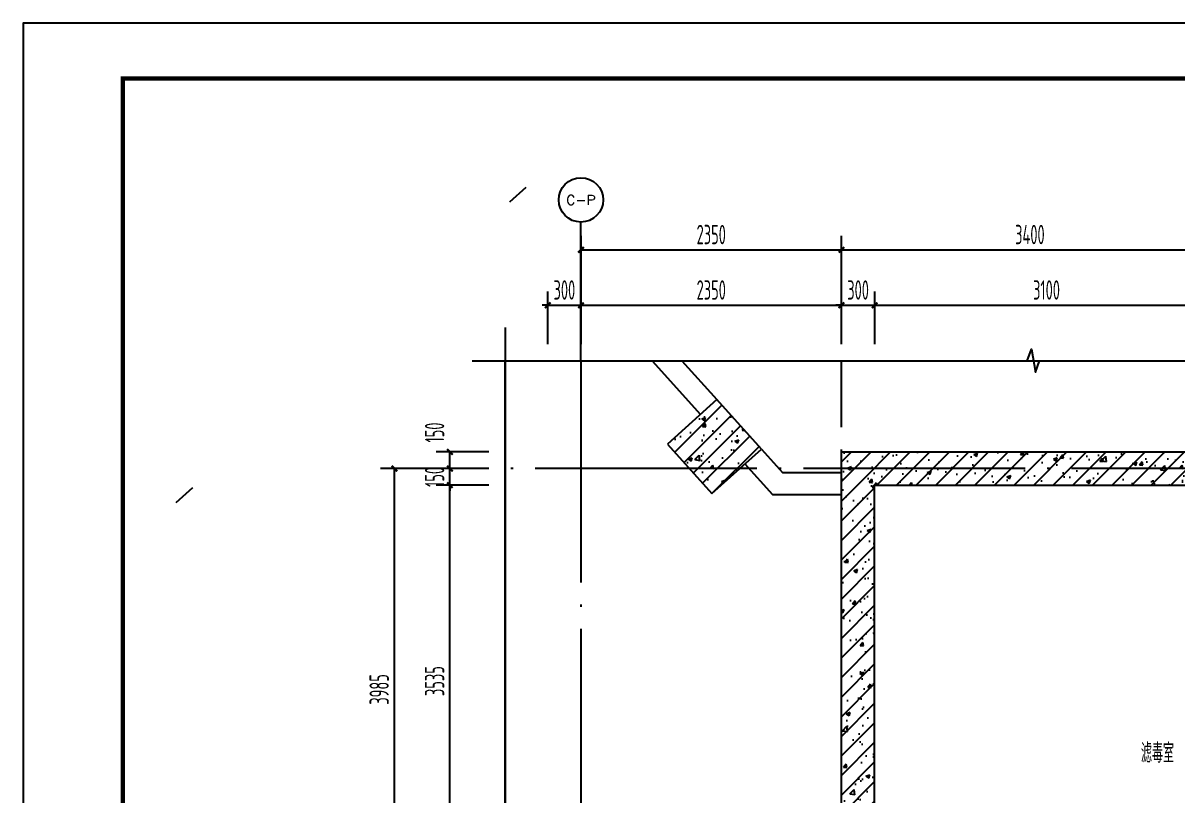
# Model space of a CAD drawing. Extents: x -473190 to 2138458, y -81875 to 2633646.
# Drawn here: x 1264213 to 1274633, y -59145 to -52175 of the extents above; entities that cross this region are included whole.
import ezdxf
from ezdxf.enums import TextEntityAlignment as Align

# ---------------------------------------------------------------- set-up
doc = ezdxf.new("R2010")
doc.units = 0
doc.header["$LTSCALE"] = 1000
doc.linetypes.add('DOTE', pattern=[2.42, 2, -0.2, 0.02, -0.2])
for name, color, linetype in [('A-COLUMN', 2, 'Continuous'), ('A-WALL', 2, 'Continuous'), ('AXIS', 3, 'Continuous'), ('AXIS_TEXT', 7, 'Continuous'), ('DIM_SYMB', 3, 'Continuous'), ('DOTE', 1, 'DOTE'), ('ECA_TK', 7, 'Continuous'), ('PUB_DIM', 3, 'Continuous'), ('PUB_HATCH', 8, 'Continuous'), ('RF-QT', 30, 'Continuous'), ('tk', 7, 'Continuous')]:
    doc.layers.add(name, color=color, linetype=linetype)
doc.layers.add('RF-WZ', color=110, linetype='Continuous', lineweight=0)
doc.styles.add('8B2_02', font='tssdeng.shx', dxfattribs={"width": 0.6, "bigfont": 'TSSDCHN.shx'})
doc.styles.add('_TCH_AXIS', font='COMPLEX', dxfattribs={"bigfont": 'GBCBIG'})
doc.styles.add('_TCH_DIM_T3', font='tssdeng.shx', dxfattribs={"width": 0.564706, "bigfont": '@@@tssdchn.shx'})
doc.styles.add('COMPLEX', font='COMPLEX.shx', dxfattribs={"width": 0.65})
doc.dimstyles.new('_TCH_ARCH&&50', dxfattribs={"dimtxt": 175, "dimasz": 50, "dimexe": 125, "dimexo": 150, "dimgap": 50, "dimtad": 1, "dimdec": 0, "dimzin": 0, "dimdsep": 46, "dimtxsty": '_TCH_DIM_T3', "dimblk": 'ARCHTICK', "dimcen": 0.09, "dimclrt": 7, "dimazin": 2, "dimtfac": 1, "dimtdec": 0, "dimtix": 1, "dimtmove": 2, "dimatfit": 3, "dimfxl": 0, "dimtolj": 1, "dimtzin": 0, "dimarcsym": 0})
pattern_1 = [(45, (-477544.96, -71625.69), (-88.388348, 88.388348), []), (50, (-477544.96, -71625.7), (358.63009, -31.376067), [37.5, -412.5]), (355, (-477544.96, -71625.7), (-69.37567, 376.09607), [30, -330]), (100.4514, (-477515.08, -71628.3), (289.25469, 344.71977), [31.870095, -350.571056]), (46.1842, (-477544.96, -71525.7), (533.62052, -82.75951), [56.25, -618.75]), (96.6356, (-477500.5, -71532.6), (467.33135, 487.05894), [47.80514, -525.8565]), (351.1842, (-477544.96, -71525.7), (467.33097, 487.0593), [45, -495]), (21, (-477494.96, -71550.7), (298.453526, -201.309445), [37.5, -412.5]), (326, (-477494.96, -71550.7), (121.657666, 362.57502), [30, -330]), (71.4514, (-477470.1, -71567.47), (420.111314, 161.26525), [31.870095, -350.571056]), (37.5, (-477544.96, -71625.69), (6.079928, 166.446927), [0, -326, 0, -335, 0, -331.25]), (7.5, (-477544.96, -71625.69), (131.534769, 197.205856), [0, -191, 0, -318.5, 0, -126.25]), (327.5, (-477656.46, -71625.69), (266.911218, -11.277436), [0, -125, 0, -390, 0, -517.5]), (317.5, (-477706.46, -71625.7), (291.593085, 50.05249), [0, -162.5, 0, -259, 0, -367.5])]

# ---------------------------------------------------------------- blocks, each defined once
blk = doc.blocks.new('10B_A1E图框')
at = {"layer": 'ECA_TK'}
blk.add_lwpolyline([(0, 0), (841, 0), (841, 594), (0, 594)], close=True, dxfattribs=at)
at = {"layer": 'ECA_TK', "const_width": 0.8}
blk.add_lwpolyline([(831, 10), (831, 584), (18, 584), (18, 10)], close=True, dxfattribs=at)
blk = doc.blocks.new('_ArchTick')
at = {"color": 0, "linetype": 'ByBlock', "const_width": 0.4}
blk.add_lwpolyline([(-0.5, -0.5), (0.5, 0.5)], dxfattribs=at)
blk = doc.blocks.new('*D2569')
at = {"layer": 'Defpoints', "color": 0, "transparency": 16777216}
for p in [(1269247, -54720), (1268947, -55220), (1269247, -55220)]:
    blk.add_point(p, dxfattribs=at)
at = {"layer": 'PUB_DIM', "color": 0, "lineweight": -2, "transparency": 16777216}
for p, q in [((1268947, -55070), (1268947, -54595)), ((1269247, -55070), (1269247, -54595)), ((1268947, -54720), (1268897, -54720)), ((1268947, -54720), (1269247, -54720)), ((1269247, -54720), (1269297, -54720))]:
    blk.add_line(p, q, dxfattribs=at)
at = {"layer": 'PUB_DIM', "color": 0, "lineweight": -2, "transparency": 16777216, "xscale": 50, "yscale": 50, "zscale": 50}
blk.add_blockref('_ArchTick', (1268947, -54720), dxfattribs=at)
at = {"layer": 'PUB_DIM', "color": 0, "lineweight": -2, "transparency": 16777216, "xscale": 50, "yscale": 50, "zscale": 50, "rotation": 180}
blk.add_blockref('_ArchTick', (1269247, -54720), dxfattribs=at)
at = {"layer": 'PUB_DIM', "color": 7, "transparency": 16777216, "insert": (1269097, -54582), "char_height": 175, "attachment_point": 5, "style": '_TCH_DIM_T3'}
blk.add_mtext('\\A1;300', dxfattribs=at)
blk = doc.blocks.new('*D2570')
at = {"layer": 'Defpoints', "color": 0, "transparency": 16777216}
for p in [(1271597, -54720), (1269247, -55220), (1271597, -55220)]:
    blk.add_point(p, dxfattribs=at)
at = {"layer": 'PUB_DIM', "color": 0, "lineweight": -2, "transparency": 16777216}
for p, q in [((1269247, -55070), (1269247, -54595)), ((1271597, -55070), (1271597, -54595)), ((1269247, -54720), (1271597, -54720))]:
    blk.add_line(p, q, dxfattribs=at)
at = {"layer": 'PUB_DIM', "color": 0, "lineweight": -2, "transparency": 16777216, "xscale": 50, "yscale": 50, "zscale": 50, "rotation": 180}
blk.add_blockref('_ArchTick', (1269247, -54720), dxfattribs=at)
at = {"layer": 'PUB_DIM', "color": 0, "lineweight": -2, "transparency": 16777216, "xscale": 50, "yscale": 50, "zscale": 50}
blk.add_blockref('_ArchTick', (1271597, -54720), dxfattribs=at)
at = {"layer": 'PUB_DIM', "color": 7, "transparency": 16777216, "insert": (1270422, -54582), "char_height": 175, "attachment_point": 5, "style": '_TCH_DIM_T3'}
blk.add_mtext('\\A1;2350', dxfattribs=at)
blk = doc.blocks.new('*D2571')
at = {"layer": 'Defpoints', "color": 0, "transparency": 16777216}
for p in [(1271897, -54720), (1271597, -55220), (1271897, -55220)]:
    blk.add_point(p, dxfattribs=at)
at = {"layer": 'PUB_DIM', "color": 0, "lineweight": -2, "transparency": 16777216}
for p, q in [((1271597, -55070), (1271597, -54595)), ((1271897, -55070), (1271897, -54595)), ((1271597, -54720), (1271547, -54720)), ((1271597, -54720), (1271897, -54720)), ((1271897, -54720), (1271947, -54720))]:
    blk.add_line(p, q, dxfattribs=at)
at = {"layer": 'PUB_DIM', "color": 0, "lineweight": -2, "transparency": 16777216, "xscale": 50, "yscale": 50, "zscale": 50}
blk.add_blockref('_ArchTick', (1271597, -54720), dxfattribs=at)
at = {"layer": 'PUB_DIM', "color": 0, "lineweight": -2, "transparency": 16777216, "xscale": 50, "yscale": 50, "zscale": 50, "rotation": 180}
blk.add_blockref('_ArchTick', (1271897, -54720), dxfattribs=at)
at = {"layer": 'PUB_DIM', "color": 7, "transparency": 16777216, "insert": (1271747, -54582), "char_height": 175, "attachment_point": 5, "style": '_TCH_DIM_T3'}
blk.add_mtext('\\A1;300', dxfattribs=at)
blk = doc.blocks.new('*D2572')
at = {"layer": 'Defpoints', "color": 0, "transparency": 16777216}
for p in [(1274997, -54720), (1271897, -55220), (1274997, -55220)]:
    blk.add_point(p, dxfattribs=at)
at = {"layer": 'PUB_DIM', "color": 0, "lineweight": -2, "transparency": 16777216}
for p, q in [((1271897, -55070), (1271897, -54595)), ((1274997, -55070), (1274997, -54595)), ((1271897, -54720), (1274997, -54720))]:
    blk.add_line(p, q, dxfattribs=at)
at = {"layer": 'PUB_DIM', "color": 0, "lineweight": -2, "transparency": 16777216, "xscale": 50, "yscale": 50, "zscale": 50, "rotation": 180}
blk.add_blockref('_ArchTick', (1271897, -54720), dxfattribs=at)
at = {"layer": 'PUB_DIM', "color": 0, "lineweight": -2, "transparency": 16777216, "xscale": 50, "yscale": 50, "zscale": 50}
blk.add_blockref('_ArchTick', (1274997, -54720), dxfattribs=at)
at = {"layer": 'PUB_DIM', "color": 7, "transparency": 16777216, "insert": (1273447, -54582), "char_height": 175, "attachment_point": 5, "style": '_TCH_DIM_T3'}
blk.add_mtext('\\A1;3100', dxfattribs=at)
blk = doc.blocks.new('*D2589')
at = {"layer": 'Defpoints', "color": 0, "transparency": 16777216}
for p in [(1271597, -54220), (1269247, -55220), (1271597, -55220)]:
    blk.add_point(p, dxfattribs=at)
at = {"layer": 'PUB_DIM', "color": 0, "lineweight": -2, "transparency": 16777216}
for p, q in [((1269247, -55070), (1269247, -54095)), ((1271597, -55070), (1271597, -54095)), ((1269247, -54220), (1271597, -54220))]:
    blk.add_line(p, q, dxfattribs=at)
at = {"layer": 'PUB_DIM', "color": 0, "lineweight": -2, "transparency": 16777216, "xscale": 50, "yscale": 50, "zscale": 50, "rotation": 180}
blk.add_blockref('_ArchTick', (1269247, -54220), dxfattribs=at)
at = {"layer": 'PUB_DIM', "color": 0, "lineweight": -2, "transparency": 16777216, "xscale": 50, "yscale": 50, "zscale": 50}
blk.add_blockref('_ArchTick', (1271597, -54220), dxfattribs=at)
at = {"layer": 'PUB_DIM', "color": 7, "transparency": 16777216, "insert": (1270422, -54082), "char_height": 175, "attachment_point": 5, "style": '_TCH_DIM_T3'}
blk.add_mtext('\\A1;2350', dxfattribs=at)
blk = doc.blocks.new('*D2590')
at = {"layer": 'Defpoints', "color": 0, "transparency": 16777216}
for p in [(1274997, -54220), (1271597, -55220), (1274997, -55220)]:
    blk.add_point(p, dxfattribs=at)
at = {"layer": 'PUB_DIM', "color": 0, "lineweight": -2, "transparency": 16777216}
for p, q in [((1271597, -55070), (1271597, -54095)), ((1274997, -55070), (1274997, -54095)), ((1271597, -54220), (1274997, -54220))]:
    blk.add_line(p, q, dxfattribs=at)
at = {"layer": 'PUB_DIM', "color": 0, "lineweight": -2, "transparency": 16777216, "xscale": 50, "yscale": 50, "zscale": 50, "rotation": 180}
blk.add_blockref('_ArchTick', (1271597, -54220), dxfattribs=at)
at = {"layer": 'PUB_DIM', "color": 0, "lineweight": -2, "transparency": 16777216, "xscale": 50, "yscale": 50, "zscale": 50}
blk.add_blockref('_ArchTick', (1274997, -54220), dxfattribs=at)
at = {"layer": 'PUB_DIM', "color": 7, "transparency": 16777216, "insert": (1273297, -54082), "char_height": 175, "attachment_point": 5, "style": '_TCH_DIM_T3'}
blk.add_mtext('\\A1;3400', dxfattribs=at)
blk = doc.blocks.new('*D2607')
at = {"layer": 'Defpoints', "color": 0, "transparency": 16777216}
for p in [(1268064, -56343), (1268564, -56343), (1268564, -59878)]:
    blk.add_point(p, dxfattribs=at)
at = {"layer": 'PUB_DIM', "color": 0, "lineweight": -2, "transparency": 16777216}
for p, q in [((1268414, -56343), (1267939, -56343)), ((1268064, -59878), (1268064, -56343)), ((1268414, -59878), (1267939, -59878))]:
    blk.add_line(p, q, dxfattribs=at)
at = {"layer": 'PUB_DIM', "color": 0, "lineweight": -2, "transparency": 16777216, "xscale": 50, "yscale": 50, "zscale": 50}
for p, rotation in [((1268064, -56343), 90), ((1268064, -59878), 270)]:
    blk.add_blockref('_ArchTick', p, dxfattribs=dict(at, rotation=rotation))
at = {"layer": 'PUB_DIM', "color": 7, "transparency": 16777216, "insert": (1267926, -58110), "char_height": 175, "attachment_point": 5, "rotation": 90, "style": '_TCH_DIM_T3'}
blk.add_mtext('\\A1;3535', dxfattribs=at)
blk = doc.blocks.new('*D2608')
at = {"layer": 'Defpoints', "color": 0, "transparency": 16777216}
for p in [(1268064, -56193), (1268564, -56193), (1268564, -56343)]:
    blk.add_point(p, dxfattribs=at)
at = {"layer": 'PUB_DIM', "color": 0, "lineweight": -2, "transparency": 16777216}
for p, q in [((1268064, -56193), (1268064, -56143)), ((1268414, -56193), (1267939, -56193)), ((1268064, -56343), (1268064, -56193)), ((1268414, -56343), (1267939, -56343)), ((1268064, -56343), (1268064, -56393))]:
    blk.add_line(p, q, dxfattribs=at)
at = {"layer": 'PUB_DIM', "color": 0, "lineweight": -2, "transparency": 16777216, "xscale": 50, "yscale": 50, "zscale": 50}
for p, rotation in [((1268064, -56193), 270), ((1268064, -56343), 90)]:
    blk.add_blockref('_ArchTick', p, dxfattribs=dict(at, rotation=rotation))
at = {"layer": 'PUB_DIM', "color": 7, "transparency": 16777216, "insert": (1267926, -56268), "char_height": 175, "attachment_point": 5, "rotation": 90, "style": '_TCH_DIM_T3'}
blk.add_mtext('\\A1;150', dxfattribs=at)
blk = doc.blocks.new('*D2609')
at = {"layer": 'Defpoints', "color": 0, "transparency": 16777216}
for p in [(1268064, -56043), (1268564, -56043), (1268564, -56193)]:
    blk.add_point(p, dxfattribs=at)
at = {"layer": 'PUB_DIM', "color": 0, "lineweight": -2, "transparency": 16777216}
for p, q in [((1268414, -56043), (1267939, -56043)), ((1268064, -56193), (1268064, -56043)), ((1268414, -56193), (1267939, -56193))]:
    blk.add_line(p, q, dxfattribs=at)
at = {"layer": 'PUB_DIM', "color": 0, "lineweight": -2, "transparency": 16777216, "xscale": 50, "yscale": 50, "zscale": 50}
for p, rotation in [((1268064, -56043), 90), ((1268064, -56193), 270)]:
    blk.add_blockref('_ArchTick', p, dxfattribs=dict(at, rotation=rotation))
at = {"layer": 'PUB_DIM', "color": 7, "transparency": 16777216, "insert": (1267926, -55868), "char_height": 175, "attachment_point": 5, "rotation": 90, "style": '_TCH_DIM_T3'}
blk.add_mtext('\\A1;150', dxfattribs=at)
blk = doc.blocks.new('*D2630')
at = {"layer": 'Defpoints', "color": 0, "transparency": 16777216}
for p in [(1267564, -56193), (1268564, -56193), (1268564, -60178)]:
    blk.add_point(p, dxfattribs=at)
at = {"layer": 'PUB_DIM', "color": 0, "lineweight": -2, "transparency": 16777216}
for p, q in [((1268414, -56193), (1267439, -56193)), ((1267564, -60178), (1267564, -56193)), ((1268414, -60178), (1267439, -60178))]:
    blk.add_line(p, q, dxfattribs=at)
at = {"layer": 'PUB_DIM', "color": 0, "lineweight": -2, "transparency": 16777216, "xscale": 50, "yscale": 50, "zscale": 50}
for p, rotation in [((1267564, -56193), 90), ((1267564, -60178), 270)]:
    blk.add_blockref('_ArchTick', p, dxfattribs=dict(at, rotation=rotation))
at = {"layer": 'PUB_DIM', "color": 7, "transparency": 16777216, "insert": (1267426, -58185), "char_height": 175, "attachment_point": 5, "rotation": 90, "style": '_TCH_DIM_T3'}
blk.add_mtext('\\A1;3985', dxfattribs=at)
blk = doc.blocks.new('_AXISO')
blk.add_circle((0, 0), 0.5)
at = {"layer": 'AXIS_TEXT', "style": 'COMPLEX', "width": 1.041667}
blk.add_attdef('A', text='', height=0.56, dxfattribs=at).set_placement((-0.25, -0.28), (0.25, -0.28), align=Align.FIT)

msp = doc.modelspace()

# ---------------------------------------------------------------- hatches: boundary and pattern name
at = {"layer": 'PUB_HATCH'}
h = msp.add_hatch(dxfattribs=at)
h.set_pattern_fill('钢筋混凝土', color=256, scale=50, style=0)
h.set_pattern_definition(pattern_1)
h.paths.add_polyline_path([(1270428.6, -56417.8), (1270874.5, -56016.3), (1270473, -55570.4), (1270027.1, -55971.9)])
h = msp.add_hatch(dxfattribs=at)
h.set_pattern_fill('钢筋混凝土', color=256, scale=50, style=0)
h.set_pattern_definition(pattern_1)
h.paths.add_polyline_path([(1271596.5, -56042.8), (1271896.5, -56342.8), (1276416.4, -56342.8), (1276385.5, -56159), (1276146.3, -56042.8)])
h = msp.add_hatch(dxfattribs=at)
h.set_pattern_fill('钢筋混凝土', color=256, scale=50, style=0)
h.set_pattern_definition(pattern_1)
h.paths.add_polyline_path([(1271596.5, -56377.6), (1271896.5, -56377.6), (1271896.5, -56342.8), (1271596.5, -56042.8)])
h = msp.add_hatch(dxfattribs=at)
h.set_pattern_fill('钢筋混凝土', color=256, scale=50, style=0)
h.set_pattern_definition(pattern_1)
h.paths.add_polyline_path([(1271696.5, -60077.6), (1271896.5, -60177.6), (1271896.5, -56377.6), (1271596.5, -56377.6), (1271596.5, -59877.6)])

# ---------------------------------------------------------------- linework, layer by layer
msp.add_lwpolyline([(1268563.7, -55219.6), (1278093.4, -55219.6), (1278093.4, -67919.5), (1268563.7, -67919.5)], close=True)
at = {"layer": 'A-COLUMN'}
for p, q in [((1270473, -55570.4), (1270027.1, -55971.9)), ((1270874.5, -56016.3), (1270473, -55570.4)), ((1270027.1, -55971.9), (1270428.6, -56417.8)), ((1270428.6, -56417.8), (1270874.5, -56016.3))]:
    msp.add_line(p, q, dxfattribs=at)
at = {"layer": 'A-WALL'}
for p, q in [((1268750, -53656.8), (1268601.4, -53790.6)), ((1269888, -55219.6), (1270324.4, -55704.2)), ((1270157.1, -55219.6), (1270473, -55570.4)), ((1270874.5, -56016.3), (1271064.7, -56227.6)), ((1270725.9, -56150.1), (1270975.7, -56427.6)), ((1271064.7, -56227.6), (1271596.5, -56227.6)), ((1265740.3, -56366.8), (1265591.6, -56500.6)), ((1270975.7, -56427.6), (1271596.5, -56427.6))]:
    msp.add_line(p, q, dxfattribs=at)
at = {"layer": 'AXIS'}
msp.add_line((1269246.5, -55219.6), (1269246.5, -53969.6), dxfattribs=at)
at = {"layer": 'DIM_SYMB'}
for points in [[(1268563.7, -54919.6), (1268563.7, -61513.3), (1268668.7, -61551.5), (1268458.7, -61588.5), (1268563.7, -61625.8), (1268563.7, -68219.5)], [(1268263.7, -55219.6), (1273272.3, -55219.6), (1273310.5, -55114.6), (1273347.6, -55324.6), (1273384.8, -55219.6), (1278393.4, -55219.6)]]:
    msp.add_lwpolyline(points, dxfattribs=at)
at = {"layer": 'DOTE'}
for p, q in [((1269246.5, -55219.6), (1269246.5, -67919.5)), ((1271596.5, -67919.5), (1271596.5, -55219.6)), ((1278093.4, -56192.8), (1268563.7, -56192.8))]:
    msp.add_line(p, q, dxfattribs=at)
at = {"layer": 'RF-QT'}
for p, q in [((1271596.5, -56042.8), (1276146.3, -56042.8)), ((1271596.5, -56377.6), (1271596.5, -56042.8)), ((1271896.5, -56342.8), (1276416.4, -56342.8)), ((1271896.5, -56377.6), (1271896.5, -56342.8)), ((1271596.5, -59877.6), (1271596.5, -56377.6)), ((1271896.5, -60177.6), (1271896.5, -56377.6))]:
    msp.add_line(p, q, dxfattribs=at)

# ---------------------------------------------------------------- block references
at = {"layer": 'AXIS'}
ref = msp.add_blockref('_AXISO', (1269246.5, -53769.6), dxfattribs=dict(at, xscale=400, yscale=400, zscale=400))
ref.add_attrib('A', 'C-P', dxfattribs={"layer": 'AXIS_TEXT', "height": 87.3, "style": '_TCH_AXIS'}).set_placement((1269113.5, -53813.3), (1269379.5, -53813.3), align=Align.FIT)
at = {"layer": 'tk', "xscale": 50, "yscale": 50, "zscale": 50}
msp.add_blockref('10B_A1E图框', (1264213.1, -81874.7), dxfattribs=at)

# ---------------------------------------------------------------- texts
at = {"layer": 'RF-WZ', "style": '8B2_02', "width": 0.6}
msp.add_text('滤毒室', height=175, dxfattribs=at).set_placement((1274298.6, -58846.3))

# ---------------------------------------------------------------- dimensions: what is measured, and where the dimension line sits
at = {"layer": 'PUB_DIM'}
for p1, p2, distance, picture, middle in [((1269246.5, -55219.6), (1271596.5, -55219.6), 1000, '*D2589', (1270421.5, -54082.1)), ((1271596.5, -55219.6), (1274996.5, -55219.6), 1000, '*D2590', (1273296.5, -54082.1)), ((1268946.5, -55219.6), (1269246.5, -55219.6), 500, '*D2569', (1269096.5, -54582.1)), ((1269246.5, -55219.6), (1271596.5, -55219.6), 500, '*D2570', (1270421.5, -54582.1)), ((1271596.5, -55219.6), (1271896.5, -55219.6), 500, '*D2571', (1271746.5, -54582.1)), ((1271896.5, -55219.6), (1274996.5, -55219.6), 500, '*D2572', (1273446.5, -54582.1)), ((1268563.7, -56342.8), (1268563.7, -56192.8), 500, '*D2608', (1267926.2, -56267.8)), ((1268563.7, -60177.6), (1268563.7, -56192.8), 1000, '*D2630', (1267426.2, -58185.2)), ((1268563.7, -59877.6), (1268563.7, -56342.8), 500, '*D2607', (1267926.2, -58110.2))]:
    dim = msp.add_aligned_dim(p1=p1, p2=p2, distance=distance, dimstyle='_TCH_ARCH&&50', dxfattribs=at)
    dim.commit()
    dim.dimension.update_dxf_attribs({"geometry": picture, "text_midpoint": middle})
dim = msp.add_linear_dim(base=(1268063.7, -56042.8), p1=(1268563.7, -56192.8), p2=(1268563.7, -56042.8), angle=90, dimstyle='_TCH_ARCH&&50', dxfattribs=at)
dim.commit()
dim.dimension.update_dxf_attribs({"geometry": '*D2609', "text_midpoint": (1267926.2, -55867.8), "dimtype": 129})

doc.saveas('drawing.dxf')
